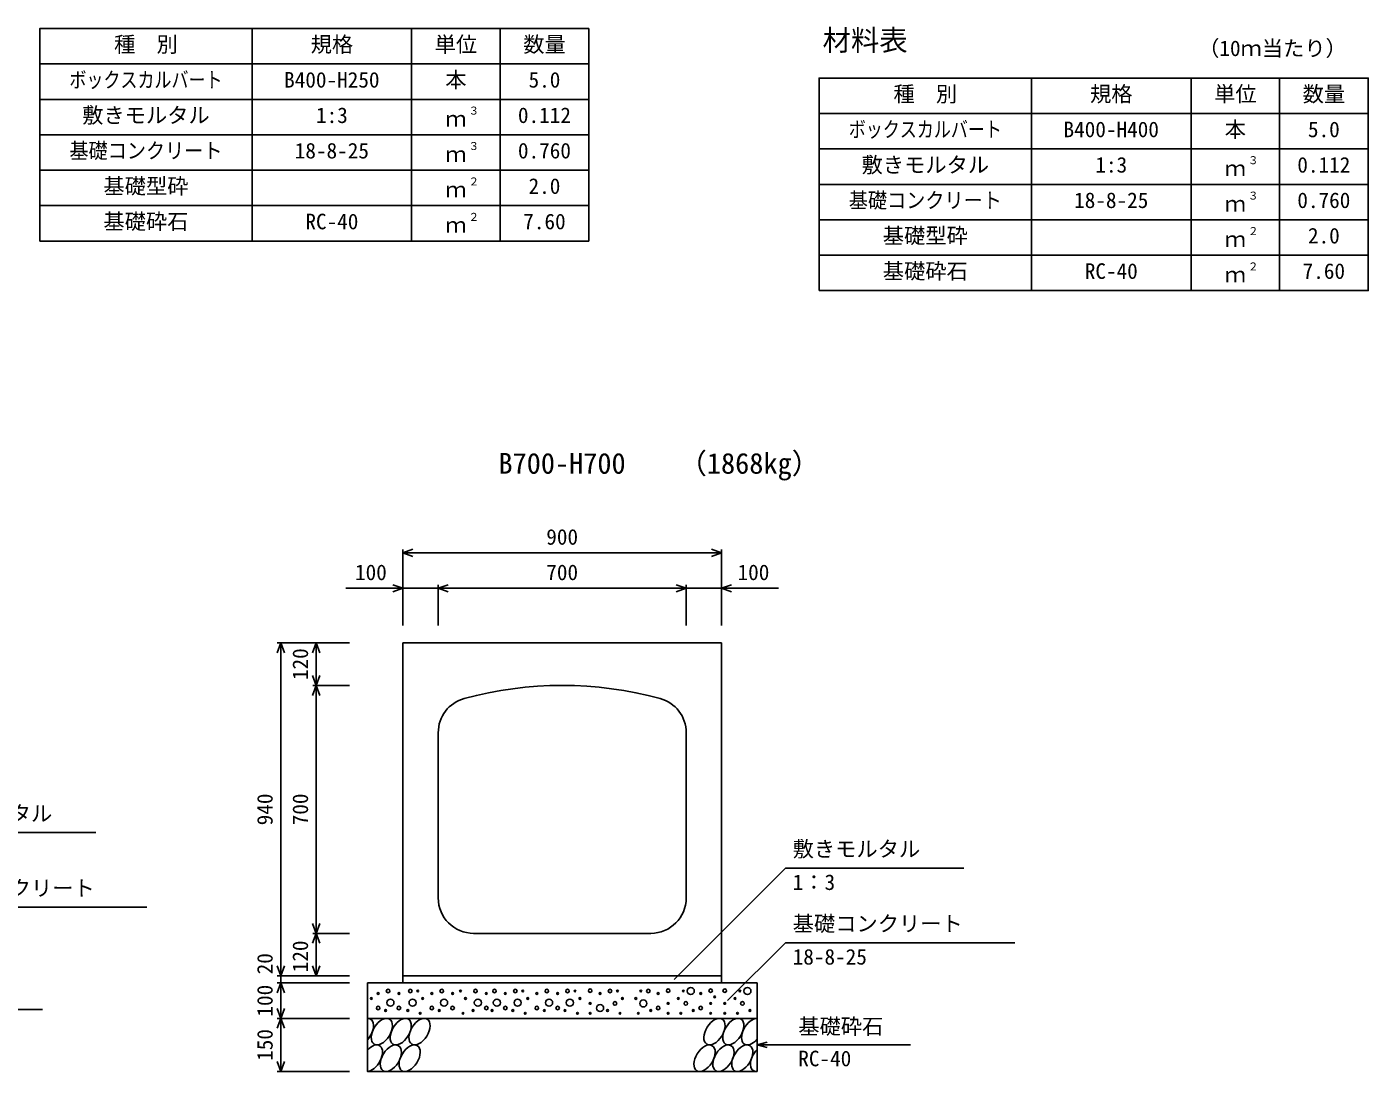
# Model space of a CAD drawing. Units: millimetres, scale not verified. Extents: x -16800 to 16800, y -5940 to 5940.
# Drawn here: x 9286 to 13072, y -508 to 2446 of the extents above; entities that cross this region are included whole.
import ezdxf
from ezdxf.enums import TextEntityAlignment as Align

# ---------------------------------------------------------------- set-up
doc = ezdxf.new("R2010")
doc.units = ezdxf.units.MM
doc.header["$LTSCALE"] = 20
for name, color, linetype, lineweight in [('0-0_DIM', 7, 'Continuous', 25), ('0-2_HATCH', 6, 'Continuous', 25), ('0-3_HYO', 3, 'Continuous', 25), ('0-4_HYO2', 4, 'Continuous', 25), ('0-5_OUTLINE', 3, 'Continuous', 25), ('0-7_TXT', 7, 'Continuous', 25)]:
    doc.layers.add(name, color=color, linetype=linetype, lineweight=lineweight)
doc.styles.add('ＭＳ ゴシック', font='')
doc.styles.get('ＭＳ ゴシック').set_extended_font_data('MS Gothic')

msp = doc.modelspace()

# ---------------------------------------------------------------- linework, layer by layer
at = {"layer": '0-0_DIM'}
for p, q in [((10347.31, 970.34), (10347.31, 755.34)), ((10347.31, 960.34), (11247.31, 960.34)), ((11247.31, 970.34), (11247.31, 755.34)), ((10186.58, 860.34), (10347.31, 860.34)), ((10447.31, 870.34), (10447.31, 755.34)), ((11147.31, 870.34), (11147.31, 755.34)), ((11408.05, 860.34), (11247.31, 860.34)), ((9993.11, 706.31), (10197.31, 706.31)), ((10003.11, 706.31), (10003.11, -233.69)), ((10103.11, 706.31), (10103.11, 586.31)), ((10093.11, 586.31), (10197.31, 586.31)), ((10103.11, -113.69), (10103.11, 586.31)), ((8977.88, 170.55), (9480.54, 170.55)), ((11427.88, 70.55), (11113.01, -244.32)), ((11427.88, 70.55), (11930.54, 70.55)), ((8977.88, -40.03), (9624.76, -40.03)), ((10093.11, -113.69), (10197.31, -113.69)), ((10103.11, -113.69), (10103.11, -233.69)), ((11427.88, -140.03), (11264.23, -303.69)), ((11427.88, -140.03), (12074.76, -140.03)), ((9993.11, -233.69), (10197.31, -233.69)), ((9993.11, -253.69), (10197.31, -253.69)), ((10003.11, -253.69), (10003.11, -233.69)), ((10003.11, -353.69), (10003.11, -253.69)), ((8897.31, -328.69), (9330.63, -328.69)), ((9993.11, -353.69), (10197.31, -353.69)), ((10003.11, -353.69), (10003.11, -503.69)), ((11347.31, -428.69), (11376.29, -420.92)), ((11347.31, -428.69), (11780.63, -428.69)), ((11347.31, -428.69), (11376.29, -436.45)), ((9993.11, -503.69), (10197.31, -503.69))]:
    msp.add_line(p, q, dxfattribs=at)
for points in [[(10375.51, 950.08), (10347.31, 960.34), (10375.51, 970.61)], [(11219.12, 950.08), (11247.31, 960.34), (11219.12, 970.61)], [(10319.12, 850.08), (10347.31, 860.34), (10319.12, 870.61)], [(10347.31, 860.34), (10447.31, 860.34), (11147.31, 860.34), (11247.31, 860.34)], [(10475.51, 850.08), (10447.31, 860.34), (10475.51, 870.61)], [(11119.12, 850.08), (11147.31, 860.34), (11119.12, 870.61)], [(11275.51, 850.08), (11247.31, 860.34), (11275.51, 870.61)], [(10013.37, 678.12), (10003.11, 706.31), (9992.85, 678.12)], [(10113.37, 678.12), (10103.11, 706.31), (10092.85, 678.12)], [(10113.37, 614.51), (10103.11, 586.31), (10092.85, 614.51)], [(10113.37, 558.12), (10103.11, 586.31), (10092.85, 558.12)], [(10113.37, -85.49), (10103.11, -113.69), (10092.85, -85.49)], [(10113.37, -141.88), (10103.11, -113.69), (10092.85, -141.88)], [(10013.37, -205.49), (10003.11, -233.69), (9992.85, -205.49)], [(10113.37, -205.49), (10103.11, -233.69), (10092.85, -205.49)], [(10013.37, -281.88), (10003.11, -253.69), (9992.85, -281.88)], [(10013.37, -325.49), (10003.11, -353.69), (9992.85, -325.49)], [(10013.37, -381.88), (10003.11, -353.69), (9992.85, -381.88)], [(10013.37, -475.49), (10003.11, -503.69), (9992.85, -475.49)]]:
    msp.add_lwpolyline(points, dxfattribs=at)
at = {"layer": '0-2_HATCH'}
for centre, radius in [((10258.46, -297.52), 2.5), ((10277.79, -283.51), 2.5), ((10305.82, -276.51), 5), ((10312.36, -309.52), 10), ((10336.34, -283.51), 2.5), ((10368.43, -276.51), 5), ((10374.97, -309.52), 10), ((10389.46, -276.51), 2.5), ((10403.48, -297.52), 2.5), ((10429.27, -283.51), 2.5), ((10457.31, -276.51), 5), ((10463.84, -309.52), 10), ((10487.82, -283.51), 2.5), ((10510.24, -276.51), 2.5), ((10524.26, -297.52), 2.5), ((10552.61, -276.51), 5), ((10559.15, -309.52), 10), ((10583.12, -283.51), 2.5), ((10606.31, -276.51), 5), ((10612.85, -309.52), 10), ((10636.82, -283.51), 2.5), ((10664.86, -276.51), 5), ((10671.4, -309.52), 10), ((10685.89, -276.51), 2.5), ((10699.91, -297.52), 2.5), ((10725.7, -283.51), 2.5), ((10753.74, -276.51), 5), ((10760.27, -309.52), 10), ((10784.25, -283.51), 2.5), ((10812.28, -276.51), 5), ((10818.82, -309.52), 10), ((10833.32, -276.51), 2.5), ((10847.33, -297.52), 2.5), ((10876.21, -275.63), 5), ((10904.25, -283.51), 2.5), ((10932.28, -276.51), 5), ((10953.32, -276.51), 2.5), ((10967.33, -297.52), 2.5), ((11005.15, -297.52), 2.5), ((11026.18, -311.53), 10), ((11019.17, -276.51), 2.5), ((11040.2, -276.51), 5), ((11068.24, -283.51), 2.5), ((11096.28, -275.63), 5), ((11125.15, -297.52), 2.5), ((11139.17, -276.51), 2.5), ((11160.2, -276.51), 10), ((11188.24, -283.51), 2.5), ((11216.28, -275.63), 5), ((11227.62, -293.2), 2.5), ((11256.12, -275.63), 5), ((11285, -297.52), 2.5), ((11299.02, -276.51), 2.5), ((11320.05, -276.51), 10), ((10277.79, -324.66), 5), ((10298.81, -331.66), 2.5), ((10336.34, -324.66), 5), ((10361.42, -331.66), 2.5), ((10396.47, -339.54), 2.5), ((10429.27, -324.66), 5), ((10450.3, -331.66), 2.5), ((10487.82, -324.66), 5), ((10517.25, -339.54), 2.5), ((10545.6, -331.66), 2.5), ((10583.12, -324.66), 5), ((10599.3, -331.66), 2.5), ((10636.82, -324.66), 5), ((10657.85, -331.66), 2.5), ((10692.9, -339.54), 2.5), ((10725.7, -324.66), 5), ((10746.73, -331.66), 2.5), ((10784.25, -324.66), 5), ((10805.28, -331.66), 2.5), ((10840.32, -339.54), 2.5), ((10876.21, -311.53), 2.5), ((10876.21, -339.54), 2.5), ((10904.25, -324.66), 10), ((10925.28, -331.66), 2.5), ((10946.3, -311.53), 5), ((10960.32, -339.54), 2.5), ((11012.16, -339.54), 2.5), ((11047.21, -331.66), 2.5), ((11068.24, -324.66), 5), ((11096.28, -311.53), 2.5), ((11096.28, -339.54), 2.5), ((11132.16, -339.54), 2.5), ((11146.18, -311.53), 5), ((11167.21, -331.66), 2.5), ((11188.24, -324.66), 5), ((11216.28, -311.53), 2.5), ((11216.28, -339.54), 2.5), ((11256.12, -311.53), 2.5), ((11256.12, -339.54), 2.5), ((11292.01, -339.54), 2.5), ((11306.03, -311.53), 5), ((11327.06, -331.66), 2.5)]:
    msp.add_circle(centre, radius, dxfattribs=at)
for centre, start_param, end_param in [((10234.95, -391.21), 4.385593, 6.6745444), ((11333.46, -391.21), 0.3357715, 4.4411806), ((10260.27, -466.2), 3.5111464, 7.548991), ((11358.78, -466.2), 1.2110787, 3.5658734)]:
    msp.add_ellipse(centre, major_axis=(21.81, 35.31), ratio=0.5792, start_param=start_param, end_param=end_param, dxfattribs=at)
for centre in [(10288.16, -391.21), (10341.37, -391.21), (10394.58, -391.21), (11227.04, -391.21), (11280.25, -391.21), (10313.48, -466.2), (10366.69, -466.2), (11199.15, -466.2), (11252.36, -466.2), (11305.57, -466.2)]:
    msp.add_ellipse(centre, major_axis=(21.81, 35.31), ratio=0.5792, dxfattribs=at)
at = {"layer": '0-3_HYO'}
for p, q in [((9922.31, 2440.8), (9922.31, 1840.8)), ((10372.31, 2440.8), (10372.31, 1840.8)), ((10622.31, 2440.8), (10622.31, 1840.8)), ((9322.31, 2340.8), (10872.31, 2340.8)), ((12122.31, 2300.8), (12122.31, 1700.8)), ((12572.31, 2300.8), (12572.31, 1700.8)), ((12822.31, 2300.8), (12822.31, 1700.8)), ((11522.31, 2200.8), (13072.31, 2200.8))]:
    msp.add_line(p, q, dxfattribs=at)
for points in [[(9322.31, 1840.8), (10872.31, 1840.8), (10872.31, 2440.8), (9322.31, 2440.8)], [(11522.31, 1700.8), (13072.31, 1700.8), (13072.31, 2300.8), (11522.31, 2300.8)]]:
    msp.add_lwpolyline(points, close=True, dxfattribs=at)
at = {"layer": '0-4_HYO2'}
for p, q in [((9322.31, 2240.8), (10872.31, 2240.8)), ((9322.31, 2140.8), (10872.31, 2140.8)), ((11522.31, 2100.8), (13072.31, 2100.8)), ((9322.31, 2040.8), (10872.31, 2040.8)), ((11522.31, 2000.8), (13072.31, 2000.8)), ((9322.31, 1940.8), (10872.31, 1940.8)), ((11522.31, 1900.8), (13072.31, 1900.8)), ((11522.31, 1800.8), (13072.31, 1800.8))]:
    msp.add_line(p, q, dxfattribs=at)
at = {"layer": '0-5_OUTLINE'}
for p, q in [((10347.31, 706.31), (10347.31, -253.69)), ((11247.31, 706.31), (10347.31, 706.31)), ((11247.31, -253.69), (11247.31, 706.31)), ((10447.31, 452.83), (10447.31, -13.69)), ((11147.31, 452.83), (11147.31, -13.69)), ((10547.31, -113.69), (11047.31, -113.69)), ((10247.31, -253.69), (11347.31, -253.69)), ((11247.31, -233.69), (10347.31, -233.69)), ((11347.31, -253.69), (11347.31, -503.69)), ((10247.31, -353.69), (11347.31, -353.69))]:
    msp.add_line(p, q, dxfattribs=at)
msp.add_lwpolyline([(10247.31, -253.69), (10247.31, -503.69), (11347.31, -503.69)], dxfattribs=at)
for centre, radius, start, end in [((10797.31, -463.69), 1050, 74.74248, 105.25752), ((10547.31, 452.83), 100, 105.25752, 180), ((11047.31, 452.83), 100, 0, 74.74248), ((10547.31, -13.69), 100, 180, 270), ((11047.31, -13.69), 100, 270, 0)]:
    msp.add_arc(centre, radius, start, end, dxfattribs=at)

# ---------------------------------------------------------------- texts
at = {"layer": '0-0_DIM', "style": 'ＭＳ ゴシック'}
for s, p in [('900', (10752.31, 970.34)), ('100', (10212.39, 870.34)), ('700', (10752.31, 870.34)), ('100', (11292.24, 870.34)), ('敷きモルタル', (8997.88, 189.29)), ('敷きモルタル', (11447.88, 89.29)), ('基礎コンクリート', (8997.88, -21.3)), ('1：3', (11447.88, -4.53)), ('基礎コンクリート', (11447.88, -121.3)), ('18-8-25', (11447.88, -215.11)), ('基礎砕石', (11463.64, -411.51)), ('RC-40', (11463.64, -502.2))]:
    msp.add_text(s, height=43.99, dxfattribs=at).set_placement(p, align=Align.BOTTOM_LEFT)
for s, p in [('120', (10093.11, 601.31)), ('940', (9993.11, 191.31)), ('700', (10093.11, 191.31)), ('120', (10093.11, -223.69)), ('20', (9993.11, -229.47)), ('100', (9993.11, -348.69)), ('150', (9993.11, -473.69))]:
    msp.add_text(s, height=43.99, rotation=90, dxfattribs=at).set_placement(p, align=Align.BOTTOM_LEFT)
at = {"layer": '0-7_TXT', "style": 'ＭＳ ゴシック'}
for s, height, p in [('種\u3000別', 43.99, (9532.31, 2360.8)), ('規格', 43.99, (10087.31, 2360.8)), ('単位', 43.99, (10437.31, 2360.8)), ('数量', 43.99, (10687.31, 2360.8)), ('材料表', 58.65, (11532.31, 2360.8)), ('（10ｍ当たり）', 43.99, (12592.31, 2349.8)), ('B400-H250', 43.99, (10012.31, 2260.8)), ('本', 43.99, (10467.31, 2260.8)), ('5.0', 43.99, (10702.31, 2260.8)), ('種\u3000別', 43.99, (11732.31, 2220.8)), ('規格', 43.99, (12287.31, 2220.8)), ('単位', 43.99, (12637.31, 2220.8)), ('数量', 43.99, (12887.31, 2220.8)), ('敷きモルタル', 43.99, (9442.31, 2160.8)), ('1:3', 43.99, (10102.31, 2160.8)), ('ｍ', 43.99, (10467.31, 2150.8)), ('３', 21.99, (10532.86, 2191.17)), ('0.112', 43.99, (10672.31, 2160.8)), ('B400-H400', 43.99, (12212.31, 2120.8)), ('本', 43.99, (12667.31, 2120.8)), ('5.0', 43.99, (12902.31, 2120.8)), ('18-8-25', 43.99, (10042.31, 2060.8)), ('ｍ', 43.99, (10467.31, 2050.8)), ('３', 21.99, (10532.86, 2091.17)), ('0.760', 43.99, (10672.31, 2060.8)), ('敷きモルタル', 43.99, (11642.31, 2020.8)), ('1:3', 43.99, (12302.31, 2020.8)), ('ｍ', 43.99, (12667.31, 2010.8)), ('３', 21.99, (12732.86, 2051.17)), ('0.112', 43.99, (12872.31, 2020.8)), ('基礎型砕', 43.99, (9502.31, 1960.8)), ('２', 21.99, (10532.86, 1991.17)), ('2.0', 43.99, (10702.31, 1960.8)), ('ｍ', 43.99, (10467.31, 1950.8)), ('18-8-25', 43.99, (12242.31, 1920.8)), ('３', 21.99, (12732.86, 1951.17)), ('0.760', 43.99, (12872.31, 1920.8)), ('ｍ', 43.99, (12667.31, 1910.8)), ('基礎砕石', 43.99, (9502.31, 1860.8)), ('RC-40', 43.99, (10072.31, 1860.8)), ('ｍ', 43.99, (10467.31, 1850.8)), ('２', 21.99, (10532.86, 1891.17)), ('7.60', 43.99, (10687.31, 1860.8)), ('基礎型砕', 43.99, (11702.31, 1820.8)), ('ｍ', 43.99, (12667.31, 1810.8)), ('２', 21.99, (12732.86, 1851.17)), ('2.0', 43.99, (12902.31, 1820.8)), ('基礎砕石', 43.99, (11702.31, 1720.8)), ('２', 21.99, (12732.86, 1751.17)), ('RC-40', 43.99, (12272.31, 1720.8)), ('ｍ', 43.99, (12667.31, 1710.8)), ('7.60', 43.99, (12887.31, 1720.8)), ('（1868kg）', 58.65, (11125.68, 1166.31)), ('B700-H700', 58.65, (10617.31, 1166.31))]:
    msp.add_text(s, height=height, dxfattribs=at).set_placement(p, align=Align.BOTTOM_LEFT)
for s, width, p in [('ボックスカルバート', 0.8, (9406.31, 2260.8)), ('ボックスカルバート', 0.8, (11606.31, 2120.8)), ('基礎コンクリート', 0.9, (9406.31, 2060.8)), ('基礎コンクリート', 0.9, (11606.31, 1920.8))]:
    msp.add_text(s, height=43.99, dxfattribs=dict(at, width=width)).set_placement(p, align=Align.BOTTOM_LEFT)

doc.saveas('drawing.dxf')
